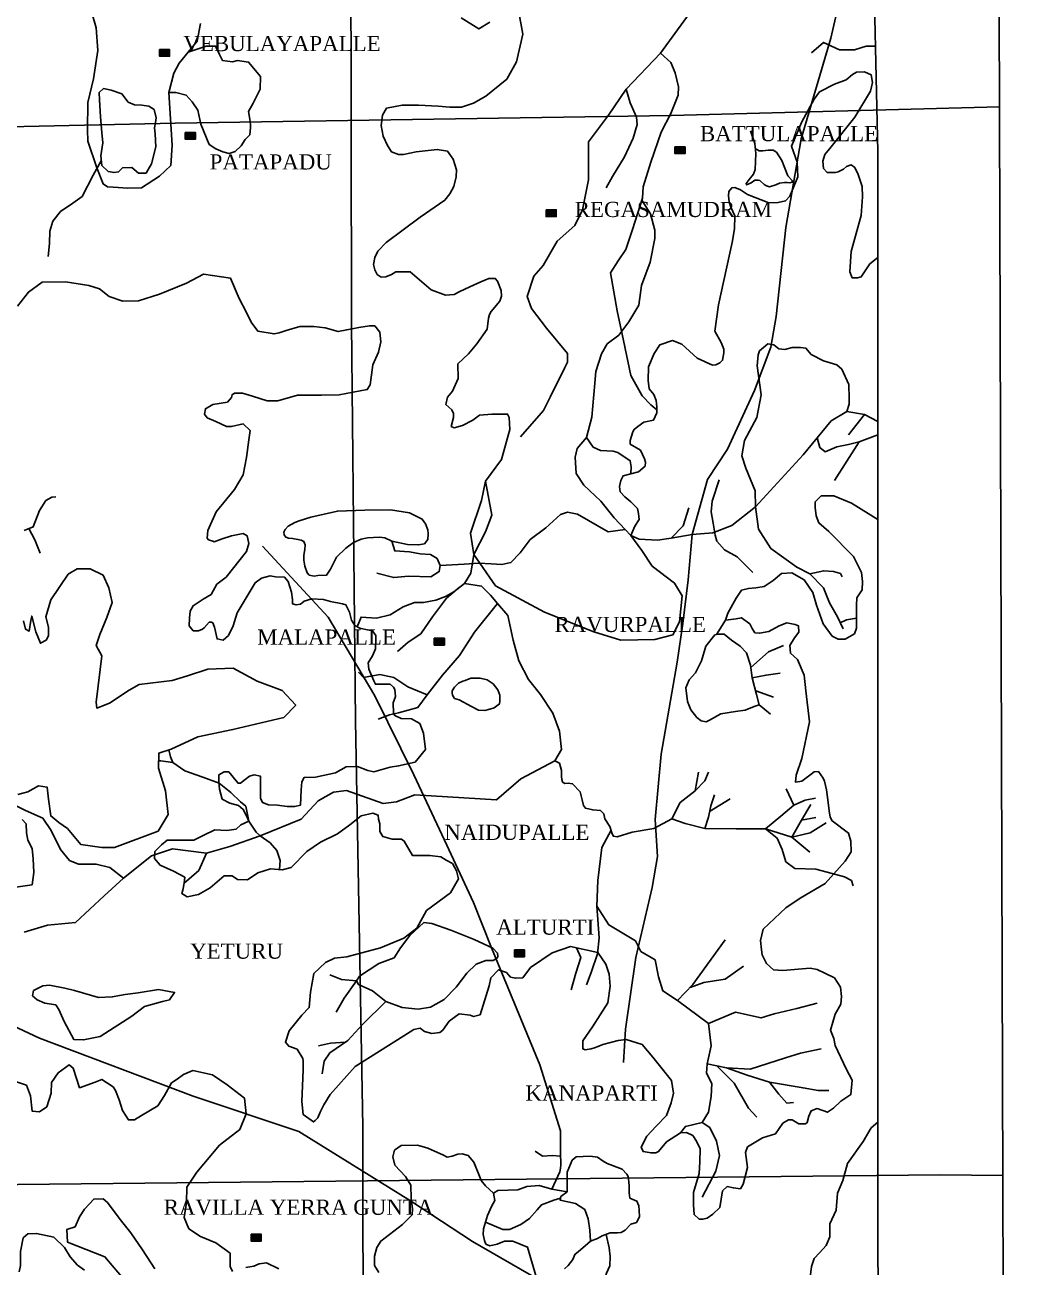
# Model space of a CAD drawing. Header units: millimetres. Extents: x 46 to 1858, y 42 to 1542.
# Drawn here: x 1498.1 to 1858.4, y 847.6 to 1297.1 of the extents above; entities that cross this region are included whole.
import ezdxf

# ---------------------------------------------------------------- set-up
doc = ezdxf.new("R2010")
doc.units = ezdxf.units.MM
doc.header["$MEASUREMENT"] = 0
for name, color, linetype in [('CONTOUR', 31, 'Continuous'), ('NALA', 4, 'Continuous'), ('TEXT', 7, 'Continuous'), ('WATER', 4, 'Continuous')]:
    doc.layers.add(name, color=color, linetype=linetype)
doc.layers.add('ROAD', color=1, linetype='Continuous', lineweight=25)
doc.layers.add('TITLE', color=7, linetype='Continuous', lineweight=30)
doc.styles.get("Standard").update_dxf_attribs({"font": 'times.ttf'})

msp = doc.modelspace()

# ---------------------------------------------------------------- hatches: boundary and pattern name
at = {"layer": 'TEXT'}
for points in [[(1550.56, 1288.21), (1546.89, 1288.21), (1546.89, 1285.77), (1550.56, 1285.77)], [(1559.88, 1258.21), (1556.22, 1258.21), (1556.22, 1255.77), (1559.88, 1255.77)], [(1737.1, 1252.97), (1733.44, 1252.97), (1733.44, 1250.53), (1737.1, 1250.53)], [(1690.48, 1230.21), (1686.82, 1230.21), (1686.82, 1227.77), (1690.48, 1227.77)], [(1650.02, 1075.14), (1646.35, 1075.14), (1646.35, 1072.7), (1650.02, 1072.7)], [(1679.02, 962.36), (1675.36, 962.36), (1675.36, 959.92), (1679.02, 959.92)], [(1583.71, 859.47), (1580.04, 859.47), (1580.04, 857.03), (1583.71, 857.03)]]:
    msp.add_hatch(color=256, dxfattribs=at).paths.add_polyline_path(points)

# ---------------------------------------------------------------- linework, layer by layer
at = {"layer": 'CONTOUR'}
for points in [[(1522.15, 1302.3), (1524, 1296.08), (1524.51, 1287.85), (1522.99, 1277.61), (1520.97, 1269.04), (1520.81, 1259.13), (1520.97, 1255.1), (1524.19, 1245.43), (1526.54, 1239.55), (1528.06, 1238.54), (1530.08, 1238.37), (1535.46, 1238.03), (1540.34, 1238.2), (1546.89, 1242.4), (1550.93, 1246.27), (1551.44, 1253.66), (1550.26, 1272.64), (1552.11, 1279.69), (1553.96, 1283.22), (1560.55, 1291.23), (1561.72, 1297.62)], [(1676.84, 1302.33), (1678.39, 1293.8), (1676.12, 1283.71), (1672.6, 1277.47), (1664.99, 1271.35), (1660.56, 1268.74), (1656.25, 1267.38), (1651.93, 1267.38), (1647.73, 1267.72), (1640.69, 1268.06), (1634.67, 1268.06), (1629.11, 1267.04), (1627.63, 1264.43), (1627.18, 1260.69), (1627.86, 1256.83), (1629.45, 1253.43), (1630.81, 1251.16), (1633.43, 1250.25), (1635.24, 1250.25), (1639.78, 1251.16), (1647.39, 1252.07), (1651.14, 1251.39), (1653.19, 1248.57), (1654.43, 1244.72), (1654.32, 1242.11), (1653.41, 1238.59), (1651.94, 1235.98), (1650.12, 1233.72), (1641.26, 1227.59), (1628.89, 1218.41), (1625.94, 1215.23), (1624.8, 1212.96), (1624.35, 1210.36), (1624.8, 1208.43), (1625.71, 1206.84), (1627.18, 1205.82), (1628.77, 1205.93), (1630.82, 1206.84), (1632.41, 1207.75), (1637.63, 1207.75), (1645.16, 1201.2), (1650.38, 1199.27), (1653.56, 1199.61), (1655.6, 1200.63), (1659.24, 1202.33), (1663.21, 1204.14), (1666.05, 1205.39), (1668.44, 1205.39), (1669.23, 1204.37), (1670.59, 1200.97), (1670.71, 1198.93), (1670.02, 1197.11), (1666.96, 1193.37), (1666.39, 1192.35), (1665.94, 1190.99), (1665.48, 1187.02), (1661.74, 1181.69), (1658.78, 1178.06), (1654.81, 1174.43), (1655.04, 1169.22), (1652.9, 1164.53), (1651.17, 1162.36), (1650.52, 1159.76), (1652.68, 1157.81), (1653.34, 1156.51), (1653.34, 1155), (1652.47, 1151.75), (1653.55, 1151.32), (1656.59, 1152.18), (1660.27, 1154.13), (1662.66, 1155.87), (1667.21, 1156.3), (1669.38, 1156.3), (1672.85, 1156.3), (1673.5, 1155), (1673.71, 1150.67), (1670.68, 1139.84), (1664.83, 1132.05), (1667.21, 1119.7), (1664.83, 1113.64), (1660.71, 1105.41), (1668.51, 1094.15), (1686.29, 1084.63), (1704.07, 1077.48), (1713.82, 1074.45), (1726.18, 1074.67), (1732.69, 1076.4), (1735.07, 1081.16), (1736.08, 1090.54)], [(1656.05, 1299.65), (1662.52, 1295.64), (1666.48, 1298.07)], [(1806.84, 1212.89), (1804.04, 1210.64), (1802.01, 1207.71), (1800.88, 1205.91), (1799.53, 1205.57), (1797.61, 1205.57), (1796.71, 1207.71), (1797.28, 1215.14), (1800.88, 1228.19), (1801.33, 1234.94), (1801.22, 1238.65), (1799.75, 1243.04), (1798.51, 1245.52), (1797.28, 1246.53), (1795.59, 1245.85), (1794.46, 1244.95), (1792.54, 1243.94), (1791.53, 1243.72), (1788.6, 1243.72), (1787.25, 1245.18), (1787.02, 1247.77), (1787.7, 1250.24), (1789.95, 1252.94), (1798.62, 1263.73), (1804.26, 1273.18), (1804.93, 1276.33), (1804.48, 1279.03), (1802.12, 1280.16), (1799.19, 1280.05), (1797.72, 1279.15), (1795.47, 1277.23), (1791.19, 1275.66), (1785.78, 1272.96), (1783.87, 1270.26), (1779.36, 1262.05), (1775.64, 1253.27), (1777.66, 1247.46), (1777.89, 1242.17), (1775.07, 1235.2), (1773.49, 1233.4), (1770.79, 1232.83), (1767.41, 1232.72), (1759.75, 1235.76), (1757.16, 1237.45), (1755.13, 1238.23), (1754, 1238.12), (1752.99, 1236.88), (1752.88, 1235.31), (1753.1, 1233.06), (1753.67, 1231.15), (1755.13, 1228), (1755.02, 1223.38), (1754.12, 1218.32), (1749.26, 1195.81), (1747.91, 1186.24), (1750.16, 1182.19), (1751.17, 1179.83), (1751.17, 1178.48), (1750.72, 1175.78), (1749.71, 1174.88), (1748.24, 1174.09), (1747, 1173.98), (1741.48, 1176.57), (1735.96, 1181.63), (1732.59, 1182.87), (1727.97, 1181.4), (1725.94, 1178.25), (1723.91, 1173.42), (1723.8, 1168.47), (1724.14, 1165.43), (1725.83, 1163.4), (1726.61, 1161.15), (1726.95, 1158.9), (1726.95, 1157.78), (1726.84, 1156.76), (1725.7, 1154.09), (1722.2, 1153.31), (1720.06, 1151.73), (1718.71, 1150.72), (1718.15, 1149.82), (1717.25, 1146.67), (1717.25, 1145.43), (1720.97, 1143.18), (1721.75, 1141.61), (1722.43, 1140.14), (1722.77, 1138.91), (1722.66, 1137.44), (1720.29, 1135.42), (1714.66, 1133.96), (1713.87, 1132.27), (1713.42, 1130.13), (1713.64, 1128.11), (1715.33, 1126.3), (1717.47, 1124.5), (1719.84, 1122.14), (1720.29, 1120.34), (1720.51, 1118.09), (1718.88, 1115.68), (1717.5, 1112.3), (1721.49, 1106.94), (1725.18, 1101.27), (1733.31, 1095.13), (1736.08, 1090.54)], [(1806.84, 1118.15), (1797.33, 1124.07), (1791, 1126.68), (1786.43, 1126.68), (1784.23, 1124.48), (1784.23, 1122.46), (1784.57, 1119.41), (1785.59, 1116.88), (1789.14, 1113.83), (1798.11, 1104.7), (1800.99, 1098.96), (1801.33, 1095.74), (1801.16, 1092.7), (1799.3, 1089.83), (1799.13, 1087.12), (1799.13, 1083.74), (1799.13, 1081.21), (1799.13, 1078.84), (1798.45, 1076.81), (1795.07, 1074.78), (1792.53, 1074.78), (1790.33, 1075.96), (1787.11, 1080.36), (1784.74, 1087.12), (1783.39, 1091.69), (1780.17, 1096.25), (1775.77, 1098.79), (1772.05, 1098.62), (1769, 1096.08), (1765.78, 1093.88), (1762.73, 1093.38), (1760.03, 1093.21), (1757.49, 1092.53), (1755.63, 1089.66), (1752.58, 1084.25), (1751.73, 1081.71), (1755.63, 1082.22), (1757.49, 1082.56), (1760.53, 1080.36), (1761.38, 1078.67), (1762.4, 1077.15), (1764.09, 1076.98), (1767.47, 1077.66), (1771.2, 1079.68), (1773.91, 1080.7), (1776.95, 1080.19), (1778.14, 1079.68), (1778.31, 1077.32), (1776.78, 1075.29), (1775.09, 1072.58), (1775.26, 1069.71), (1777.8, 1067.51), (1780.17, 1061.76), (1780.85, 1056.18), (1782.19, 1044.87), (1779.32, 1031.68), (1777.29, 1025.6), (1777.12, 1023.06), (1779.32, 1023.4), (1782.7, 1025.94), (1783.89, 1026.78), (1785.41, 1026.95), (1787.1, 1024.58), (1787.61, 1023.4), (1788.29, 1020.36), (1788.8, 1016.64), (1789.3, 1012.75), (1789.64, 1010.38), (1790.32, 1009.03), (1796.24, 1004.64), (1797.09, 1001.76), (1797.26, 997.87), (1795.06, 994.49), (1787.78, 986.38), (1778.81, 981.14), (1773.56, 977.59), (1765.42, 969.84), (1764.41, 965.79), (1764.75, 962.4), (1765.08, 960.54), (1766.61, 957.5), (1769.15, 955.13), (1772.53, 954.97), (1779.47, 955.47), (1782.35, 955.81), (1784.89, 955.3), (1787.94, 953.78), (1791.15, 952.26), (1793.35, 948.88), (1793.69, 945.5), (1793.52, 942.79), (1791.49, 939.07), (1789.8, 933.33), (1790.98, 930.28), (1791.49, 927.75), (1795.39, 919.29), (1797.59, 915.24), (1797.09, 910.04), (1793.54, 907.67), (1790.83, 905.14), (1788.63, 903.62), (1784.9, 904.97), (1782.7, 904.12), (1781.86, 902.26), (1781.35, 899.9), (1780.67, 899.39), (1778.3, 899.39), (1775.93, 900.91), (1774.58, 900.91), (1772.55, 899.73), (1769.84, 895.84), (1765.1, 894.32), (1759.68, 891.1), (1759, 889.08), (1759.68, 883.67), (1758.16, 877.58), (1757.14, 875.89), (1754.6, 876.23), (1752.4, 876.73), (1750.71, 875.21), (1749.69, 869.13), (1747.16, 866.76), (1745.12, 865.24), (1743.6, 864.9), (1742.25, 864.9), (1740.38, 866.59), (1740.21, 870.14), (1740.21, 874.54), (1742.25, 881.47), (1742.42, 885.69), (1742.58, 890.43), (1741.23, 893.13), (1739.88, 895.16), (1737.68, 896.35), (1735.48, 896.18), (1730.4, 892.96), (1727.52, 889.41), (1726.5, 888.91), (1724.81, 888.91), (1721.93, 889.41), (1721.26, 890.94), (1723.29, 894.99), (1726.67, 898.54), (1730.4, 902.43), (1732.09, 907), (1732.94, 910.55), (1732.26, 915.11), (1725.49, 923.56), (1721.59, 928.13), (1715.84, 929.99), (1712.96, 929.65), (1707.38, 928.13), (1704.67, 927.11), (1703.14, 926.61), (1700.94, 926.27), (1700.1, 926.61), (1700.1, 929.48), (1703.57, 934.55), (1709.16, 943.17), (1710.01, 949.25), (1709.67, 953.65), (1708.48, 957.2), (1705.6, 961.43), (1695.62, 963.62), (1689.02, 961.26), (1681.23, 956.02), (1678.35, 952.3), (1675.81, 952.13), (1673.95, 952.47), (1672.43, 954.16), (1669.55, 955.17), (1666.84, 952.3), (1666.16, 949.42), (1662.95, 938.94), (1660.58, 938.27), (1659.39, 938.77), (1655.33, 939.28), (1651.77, 936.57), (1649.4, 933.36), (1648.39, 932.52), (1645.51, 932.18), (1642.8, 932.86), (1641.28, 934.04), (1638.91, 933.53), (1635.36, 931.33), (1617.68, 920.22), (1608.71, 910.07), (1606.34, 906.35), (1604.99, 903.65), (1604.14, 901.62), (1603.29, 900.61), (1602.62, 900.1), (1598.89, 902.8), (1598.38, 907.54), (1598.89, 918.86), (1598.89, 922.25), (1598.72, 923.09), (1596.69, 926.47), (1593.64, 927.49), (1592.46, 929.01), (1593.81, 933.06), (1598.38, 938.81), (1601.09, 941.52), (1601.6, 947.1), (1602.79, 953.79), (1607.02, 957.85), (1610.24, 959.37), (1614.64, 959.88), (1626.82, 963.09), (1635.29, 966.64), (1640.03, 970.19), (1643.58, 976.62), (1652.22, 983.04), (1655.09, 988.11), (1654.42, 990.99), (1652.89, 993.69), (1650.69, 994.87), (1648.66, 996.06), (1644.77, 996.57), (1642.74, 996.57), (1638.5, 996.49), (1635.46, 1001.73), (1634.44, 1002.4), (1631.06, 1002.4), (1627.67, 1003.42), (1626.65, 1005.28), (1626.65, 1007.98), (1626.15, 1009.67), (1625.98, 1011.19), (1624.12, 1011.87), (1619.88, 1010.86), (1615.82, 1007.64), (1611.26, 1004.43), (1605.17, 1001.39), (1600.25, 998.01), (1594.49, 992.25), (1591.28, 991.41), (1587.04, 991.75), (1582.47, 990.22), (1578.74, 987.69), (1575.18, 987.86), (1573.15, 989.21), (1570.27, 989.21), (1565.19, 984.81), (1560.96, 982.44), (1556.89, 981.6), (1555.03, 982.78), (1555.37, 983.96), (1555.87, 986.5), (1556.04, 988.7), (1551.98, 990.9), (1547.07, 993.1), (1545.03, 995.47), (1545.2, 998.01), (1547.57, 1000.37), (1549.61, 1002.07), (1554.69, 1002.07), (1559.26, 1002.07), (1562.65, 1003.76), (1566.88, 1005.79), (1571.29, 1005.62), (1574.68, 1006.13), (1576.37, 1007.65), (1579.25, 1009), (1578.4, 1010.86), (1577.22, 1013.23), (1575.52, 1014.58), (1572.3, 1015.43), (1569.59, 1016.95), (1568.58, 1020.51), (1568.41, 1023.38), (1568.41, 1025.75), (1570.27, 1026.76), (1571.97, 1026.76), (1574.68, 1023.55), (1575.35, 1022.7), (1576.2, 1022.7), (1577.89, 1024.06), (1579.42, 1025.24), (1581.11, 1025.75), (1583.48, 1025.24), (1583.48, 1020.84), (1583.48, 1017.29), (1584.16, 1015.77), (1586.36, 1014.92), (1589.58, 1014.75), (1593.14, 1014.25), (1595.85, 1014.25), (1597.88, 1014.75), (1598.22, 1020.34), (1598.39, 1023.21), (1599.24, 1024.73), (1603.3, 1024.9), (1610.59, 1026.43), (1614.48, 1028.63), (1618.55, 1028.79), (1622.27, 1027.27), (1624.48, 1026.76), (1630.4, 1028.46), (1633.45, 1028.96), (1639.38, 1030.32), (1640.57, 1031.67), (1643.11, 1034.89), (1642.43, 1040.81), (1641.1, 1044.31), (1638.05, 1046), (1634.32, 1046.17), (1632.12, 1047.18), (1631.61, 1048.03), (1631.44, 1051.75), (1632.29, 1054.12), (1632.12, 1056.66), (1631.61, 1057.5), (1630.43, 1058.52), (1627.72, 1058.52), (1625.01, 1058.52), (1624.5, 1059.7), (1622.64, 1063.93), (1622.47, 1066.3), (1623.99, 1068.84), (1625.01, 1071.37), (1625.18, 1074.76), (1625.18, 1076.11), (1623.99, 1077.8), (1621.62, 1078.31), (1619.42, 1078.82), (1617.55, 1079.83), (1616.37, 1081.69), (1615.69, 1084.57), (1614.34, 1087.28), (1613.15, 1087.61), (1608.75, 1088.46), (1606.21, 1089.14), (1601.97, 1089.48), (1599.26, 1088.63), (1598.58, 1087.95), (1597.91, 1087.45), (1596.38, 1087.28), (1595.03, 1087.61), (1595.03, 1089.14), (1594.69, 1091.84), (1593.5, 1095.74), (1592.15, 1097.26), (1588.93, 1097.43), (1586.9, 1097.77), (1583.85, 1096.92), (1581.47, 1095.23), (1575.04, 1084.4), (1573.51, 1079.66), (1571.82, 1076.11), (1569.96, 1074.42), (1567.75, 1074.93), (1566.74, 1079.16), (1566.23, 1080.68), (1565.72, 1081.02), (1564.87, 1081.02), (1563.01, 1078.99), (1562.5, 1078.48), (1560.98, 1077.8), (1559.12, 1077.8), (1557.59, 1079.66), (1557.76, 1082.37), (1557.93, 1084.91), (1559.12, 1086.94), (1562.67, 1089.31), (1565.55, 1091), (1567.59, 1094.72), (1570.97, 1097.26), (1578.4, 1106.51), (1579.25, 1109.39), (1578.57, 1112.27), (1577.22, 1113.11), (1572.98, 1112.27), (1569.59, 1111.08), (1566.71, 1110.07), (1566.21, 1110.24), (1564.68, 1110.74), (1564.17, 1111.42), (1564.34, 1114.13), (1567.39, 1120.89), (1574, 1129.01), (1577.22, 1134.26), (1578.4, 1140.52), (1579.25, 1146.95), (1579.76, 1150.33), (1577.22, 1152.7), (1572.98, 1151.85), (1571.12, 1151.85), (1567.22, 1153.54), (1564.17, 1154.9), (1563.16, 1156.25), (1563.49, 1158.23), (1566.2, 1159.75), (1571.45, 1160.6), (1572.98, 1162.29), (1573.15, 1163.3), (1573.99, 1163.81), (1576.87, 1163.81), (1580.6, 1162.8), (1585.85, 1161.1), (1589.75, 1161.1), (1596.86, 1163.13), (1605.5, 1163.13), (1611.94, 1163.3), (1622.1, 1165.16), (1623.11, 1166.86), (1624.13, 1174.13), (1626.16, 1178.7), (1627.01, 1182.42), (1626.67, 1185.97), (1624.81, 1188.17), (1622.95, 1188.17), (1619.05, 1187.66), (1614.65, 1186.82), (1611.6, 1186.14), (1606.85, 1187.5), (1602.79, 1188), (1597.71, 1188), (1592.79, 1186.48), (1590.25, 1185.63), (1588.39, 1185.3), (1582.46, 1186.31), (1580.09, 1189.53), (1578.23, 1193.25), (1575.69, 1198.15), (1572.64, 1205.43), (1562.83, 1206.96), (1556.71, 1203.6), (1546.84, 1199.66), (1539.34, 1197.29), (1533.61, 1197.1), (1528.67, 1198.87), (1525.12, 1201.63), (1521.37, 1202.82), (1512.88, 1204.2), (1504.39, 1204), (1499.45, 1200.45), (1495.5, 1195.32)], [(1497.87, 1114.13), (1501.22, 1115.51), (1503.4, 1121.43), (1505.77, 1124.98), (1507.94, 1126.16), (1509.32, 1126.36)], [(1497.69, 1081.5), (1498.37, 1078.45), (1499.72, 1077.78), (1500.32, 1081.59), (1500.66, 1083.2), (1502.18, 1077.52), (1503.79, 1073.37), (1505.83, 1074.47), (1506.76, 1076), (1506.68, 1079.13), (1505.74, 1082.86), (1507.61, 1089.12), (1513.83, 1098.3), (1517.05, 1100.33), (1521.8, 1100.25), (1526.47, 1098.04), (1528.59, 1093.39), (1529.77, 1088.13), (1527.82, 1082.71), (1525.28, 1076.53), (1523.93, 1072.51), (1525.97, 1068.85), (1525.43, 1063.84), (1523.93, 1052.05), (1524.2, 1049.89), (1528.82, 1051.65), (1535.87, 1056.39), (1539.53, 1058.42), (1551.46, 1059.91), (1557.02, 1061.54), (1564.35, 1063.97), (1573.57, 1064.38), (1582.25, 1059.64), (1591.34, 1056.25), (1596.22, 1050.97), (1591.88, 1046.5), (1573.48, 1042.11), (1560.73, 1039.53), (1551.1, 1035.06), (1546.63, 1033.57), (1546.49, 1028.16), (1549.07, 1019.89), (1550.02, 1011.36), (1546.36, 1005.4), (1530.59, 999.49), (1525.97, 999.49), (1518.38, 1000.58), (1513.63, 1006.27), (1510.51, 1008.43), (1507.53, 1010.87), (1506.72, 1016.97), (1506.17, 1021.3), (1503.05, 1021.71), (1499.26, 1019.54), (1495.6, 1018.59)], [(1497.22, 1009.52), (1498.58, 1008.03), (1498.71, 1004.78), (1499.26, 1002.07), (1500.75, 999.09), (1501.16, 995.29), (1501.43, 990.42), (1500.75, 985.95), (1494.92, 985.14)], [(1497.9, 968.81), (1506.31, 971.38), (1516.48, 972.33), (1526.82, 982), (1533.8, 988.39)], [(1536.82, 938.42), (1525.42, 931.05), (1519.39, 929.83), (1515.92, 929.94), (1512.35, 936.52), (1510.45, 940.87), (1509.33, 942.55), (1505.42, 943.11), (1502.63, 944.33), (1500.95, 945.78), (1501.28, 947.68), (1504.64, 949.36), (1507.1, 949.58), (1512.57, 948.57), (1516.15, 947.68), (1524.75, 945.12), (1529.78, 945.34), (1534.47, 946.23), (1539.16, 946.9), (1546.54, 948.02), (1552.35, 947.01), (1552.35, 947.01), (1550.56, 944.33), (1547.99, 943.66), (1541.4, 941.88), (1536.82, 938.42)], [(1493.69, 915.15), (1498.7, 913.4), (1500.21, 909.52), (1500.83, 904.01), (1500.83, 904.01), (1503.47, 903.76), (1506.15, 905.61), (1507.66, 910.49), (1507.78, 914.38), (1510.16, 917.88), (1514.18, 920.76), (1515.68, 919.63), (1517.94, 912.5), (1517.94, 912.5), (1523.58, 914.5), (1525.96, 915.5), (1530.1, 912.87), (1530.97, 911.5), (1532.23, 908.12), (1533.48, 904.23), (1535.61, 900.85), (1535.61, 900.85), (1537.87, 900.85), (1540.38, 902.48), (1546.27, 905.99), (1548.65, 909.74), (1551.28, 914.25), (1553.29, 915.63), (1555.55, 917.26), (1558.93, 918.76), (1566.08, 917.13), (1571.34, 913.5), (1577.61, 908.74), (1578.2, 903.03), (1575.98, 897.35), (1568.58, 891.71), (1560.43, 882), (1556.8, 876.49), (1556.67, 870.98), (1555.8, 865.6), (1557.55, 861.47), (1561.69, 858.71), (1567.33, 856.34), (1572.42, 852.6), (1572.42, 847.75), (1573.25, 845.94)], [(1782.54, 844.85), (1782.82, 847.78), (1783.8, 850.71), (1785.75, 852.8), (1788.13, 855.45), (1789.52, 858.52), (1789.52, 863.2), (1791.76, 868.22), (1792.32, 874.35), (1794.27, 878.95), (1795.95, 885.09), (1801.53, 893.04), (1804.47, 897.98), (1806.84, 900.07)], [(1626.27, 845.69), (1624.74, 848.17), (1624.74, 851.59), (1625.56, 854.65), (1626.98, 857.01), (1634.89, 863.03), (1638.32, 866.45), (1638.44, 868.69), (1637.96, 872.46), (1637.85, 877.3), (1635.96, 880.37), (1632.07, 884.43), (1631.37, 887.5), (1631.96, 889.86), (1634.32, 891.63), (1640.22, 891.75), (1644, 890.69), (1649.67, 888.09), (1650.97, 887.38), (1652.86, 887.74), (1654.87, 888.44), (1656.4, 888.56), (1658.65, 887.97), (1660.65, 885.61), (1662.66, 880.54), (1663.37, 878.89), (1664.9, 877), (1667.74, 874.29), (1668.21, 871.7), (1667.03, 869.57), (1665.61, 866.27), (1664.2, 861.44), (1664.08, 859.43), (1664.55, 857.19), (1665.02, 855.89), (1666.44, 855.3), (1669.16, 855.89), (1671.75, 856.95), (1674.82, 856.95), (1680.14, 854.83), (1683.58, 842.81)], [(1545.2, 847.01), (1540.76, 853.8), (1536.46, 860.04), (1532.69, 864.84), (1528.11, 870.94), (1526.44, 872.33), (1523.11, 872.19), (1519.78, 868.58), (1517.97, 865.81), (1516.31, 862.21), (1513.39, 861.23), (1513.53, 856.66), (1527.13, 851.25), (1534.5, 842.58)], [(1519.75, 846.48), (1517.25, 848.29), (1514.61, 851.34), (1512.53, 854.66), (1508.64, 858.41), (1502.4, 859.79), (1499.2, 859.65), (1497.54, 858.13), (1496.57, 853.28), (1496.57, 848.15), (1496.15, 845.93)], [(1578.11, 847.47), (1581.03, 847.88), (1582.97, 848.72), (1585.61, 849.13), (1590.05, 846.91)]]:
    msp.add_lwpolyline(points, dxfattribs=at)
at = {"layer": 'NALA'}
for points in [[(1746.17, 1317.8), (1741.81, 1305.64), (1728.24, 1286.84), (1715.75, 1273.82), (1709.41, 1264.42), (1702.13, 1254.76), (1702.13, 1241.02), (1699.96, 1230.18), (1697.22, 1224.48), (1690.83, 1218.88), (1685.7, 1210.03), (1682.43, 1206.14), (1679.94, 1198.83), (1681.5, 1194.48), (1686.94, 1187.33), (1694.57, 1178.16), (1694.57, 1175.05), (1693.64, 1173.19), (1688.34, 1162.38), (1685.85, 1157.56), (1677.6, 1148.08)], [(1782.9, 1287.02), (1787.24, 1290.81), (1793.04, 1288.1), (1798.47, 1288.1), (1802.63, 1289.37), (1805.99, 1289.38)], [(1557.25, 1287.23), (1563.82, 1289.45), (1567.18, 1289.45), (1568.66, 1286.36), (1569.73, 1284.21), (1573.37, 1283.81), (1575.11, 1284.21), (1579.15, 1283.68), (1583.45, 1278.44), (1583.32, 1273.87), (1580.76, 1268.77), (1579.15, 1265.81), (1579.55, 1262.99), (1579.82, 1261.11), (1579.82, 1260.03), (1579.55, 1257.35), (1577.94, 1255.6), (1576.46, 1253.32), (1574.31, 1251.3), (1572.16, 1250.63), (1569.87, 1251.17), (1567.31, 1252.24), (1564.89, 1253.86), (1561.8, 1261.24), (1560.72, 1266.21), (1558.71, 1269.3), (1556.55, 1271.72), (1552.79, 1272.66), (1550.26, 1272.64)], [(1728.24, 1286.84), (1731.93, 1283.53), (1733.59, 1279.73), (1734.7, 1274.74), (1734.61, 1271.69), (1731.93, 1265.03), (1728.5, 1258.28), (1724.7, 1247.46), (1721.92, 1238.49), (1721.74, 1234.42), (1718.13, 1223.05), (1715.63, 1215.84), (1712.85, 1211.77), (1710.16, 1207.45), (1712.57, 1193.68), (1714.79, 1182.95), (1717.47, 1170.3), (1721.55, 1162.9), (1724.69, 1159.67), (1726.95, 1157.78)], [(1715.75, 1273.82), (1717.29, 1268.87), (1719.51, 1263.69), (1719.79, 1261.1), (1718.31, 1256.11), (1715.25, 1249.36), (1710.81, 1242.24), (1708.59, 1238.17)], [(1760.74, 1258.83), (1762.38, 1254.19), (1762.67, 1250.62), (1762.48, 1244.83), (1761.9, 1243.1), (1760.26, 1241.17), (1759.58, 1240.2), (1759.29, 1239.72), (1759.39, 1239.24), (1761.03, 1240.01), (1762.38, 1240.88), (1763.54, 1240.97), (1764.12, 1240.78), (1765.76, 1239.33), (1766.54, 1238.85), (1767.7, 1238.56), (1770.02, 1239.24), (1771.27, 1239.82), (1773.11, 1240.11), (1773.98, 1240.11), (1775.04, 1239.91), (1775.91, 1240.2), (1775.91, 1240.78), (1774.36, 1242.52), (1772.14, 1248.02), (1770.21, 1251.01), (1768.95, 1251.78), (1767.21, 1251.78), (1765.28, 1251.59), (1763.93, 1251.49), (1762.53, 1252.41)], [(1525.82, 1247.95), (1522.9, 1242.77), (1518.87, 1234.98), (1515.51, 1232.56), (1511.07, 1229.6), (1508.24, 1226.11), (1507.17, 1222.49), (1507.03, 1218.05), (1506.63, 1213.35)], [(1721.49, 1233.64), (1724.66, 1228.72), (1726.13, 1222.83), (1726.21, 1219.88), (1724.5, 1211.28), (1721.4, 1202.76), (1720.39, 1195.72), (1716.74, 1189.67), (1713.1, 1184.79), (1708.91, 1181.69), (1706.89, 1178.05), (1704.87, 1171.7), (1704.41, 1167.43), (1703.32, 1155.22), (1701.46, 1147.85), (1698.12, 1143.83), (1697.35, 1140.73), (1697.65, 1134.78), (1700.52, 1130.59), (1706.65, 1124.71), (1711.46, 1118.74), (1715.49, 1114.48), (1717.5, 1112.3), (1720.54, 1110.99), (1727.16, 1110.63), (1732.05, 1111.41), (1739.65, 1112.65), (1747.18, 1113.34), (1754.08, 1115.98), (1762.62, 1122.72), (1779.9, 1141.56), (1790.02, 1153.9), (1795.63, 1157.27), (1802.09, 1156.15), (1806.84, 1153.62)], [(1762.62, 1122.72), (1762.46, 1128.49), (1759.13, 1136.72), (1757.71, 1141.15), (1758.66, 1146.69), (1763.1, 1155.08), (1764.68, 1163.31), (1763.25, 1173.76), (1763.57, 1177.71), (1764.05, 1179.14), (1766.27, 1181.04), (1767.06, 1181.67), (1769.28, 1181.35), (1771.02, 1179.93), (1773.24, 1179.61), (1775.93, 1180.4), (1778.94, 1180.4), (1780.85, 1180.09), (1782.75, 1177.87), (1787.19, 1175.5), (1792.1, 1174.07), (1793.84, 1172.49), (1796.38, 1166.95), (1796.54, 1161.89), (1796.54, 1159.83), (1795.63, 1157.27)], [(1802.09, 1156.15), (1796.22, 1148.75)], [(1717.47, 1134.69), (1717.65, 1137.23), (1717.26, 1139.38), (1712.83, 1142.43), (1711.07, 1142.92), (1706.55, 1143.11), (1703.89, 1144.29), (1701.46, 1147.85)], [(1784.96, 1147.73), (1785.92, 1144.16), (1787.82, 1142.58), (1792.1, 1144.47), (1796.22, 1145.27), (1800.18, 1146.22), (1806.84, 1148.75)], [(1800.18, 1146.22), (1791.15, 1132.29)], [(1618.49, 1079.33), (1619.84, 1082.84), (1625.4, 1082.48), (1630.35, 1083.68), (1635.06, 1086.58), (1639.16, 1088.15), (1642.43, 1088.15), (1646.89, 1088.99), (1650.4, 1090.32), (1653.42, 1092), (1657.28, 1095.02), (1659.57, 1098.76), (1660.71, 1105.41), (1659.45, 1113.23), (1663.45, 1125.01), (1664.83, 1132.05)], [(1749.46, 1132.51), (1746.93, 1124.75), (1746.61, 1120.96), (1747.24, 1116.84), (1748.04, 1112.41), (1748.67, 1110.35), (1751.37, 1107.19), (1755.96, 1104.65), (1761.67, 1098.96)], [(1648.49, 1101.47), (1657.18, 1101.95), (1662.5, 1102.31), (1666.97, 1102.07), (1670.83, 1101.83), (1674.09, 1102.55), (1677.47, 1106.05), (1681.1, 1110.87), (1686.77, 1115.1), (1692.08, 1119.92), (1694.62, 1120.77), (1698.24, 1120.04), (1709.23, 1113.65), (1715.49, 1114.48)], [(1738.53, 1122.38), (1736.47, 1115.89), (1732.05, 1111.41)], [(1762.62, 1122.72), (1763.73, 1114.62), (1768.16, 1107.66), (1777.51, 1100.85), (1782.27, 1098.48), (1787.18, 1093.42), (1789.4, 1088.03), (1792.25, 1082.97), (1794.31, 1078.54)], [(1503.69, 1105.97), (1501.82, 1110.81), (1499.55, 1114.82)], [(1667.07, 963.18), (1660.57, 979.56), (1650.09, 1002.08), (1638.9, 1025.75), (1624.87, 1054.3), (1607.98, 1082.78), (1584.19, 1108.49)], [(1630.98, 1110.3), (1632.06, 1106.77), (1637.38, 1106.41), (1641.24, 1105.69), (1644.99, 1105.45), (1647.4, 1104), (1648.49, 1101.47), (1648.13, 1099.3), (1645.11, 1097.37), (1637.02, 1097.61), (1631.7, 1097.13), (1625.54, 1098.69)], [(1782.27, 1098.48), (1787.34, 1099.59), (1790.83, 1099.27), (1793.36, 1098.64), (1794, 1097.37)], [(1657.28, 1095.02), (1663.46, 1094.04), (1666.72, 1090.78), (1669.26, 1087.76), (1673, 1083.42), (1674.93, 1074.5), (1676.99, 1067.02), (1680.49, 1060.26), (1684.84, 1054.84), (1689.3, 1048.08), (1691.61, 1041.59), (1692.34, 1034.96), (1689.92, 1030.86), (1677.73, 1024.34), (1668.91, 1016.74), (1639.32, 1018.55), (1632.68, 1016.02), (1627.85, 1015.42), (1614.57, 1020.12), (1609.91, 1019.47), (1604.35, 1016.33), (1598.19, 1009.7), (1583.34, 1003.67), (1572.35, 999.81), (1563.89, 997.4), (1551.57, 998.96), (1543.97, 996.43), (1533.8, 988.39)], [(1633.03, 1070.4), (1636.89, 1073.77), (1641.48, 1076.79), (1645.71, 1082.94), (1650.78, 1089.69), (1655.35, 1093.51)], [(1669.26, 1087.76), (1660.86, 1077.35), (1655.44, 1068.97), (1649.33, 1061.81), (1643.74, 1054.66), (1640.41, 1050.12), (1633.42, 1048.2), (1630.1, 1047.5), (1626.08, 1045.93)], [(1748.54, 1076.51), (1751.73, 1081.71)], [(1793.28, 1080.75), (1795.58, 1081.86), (1799.13, 1082.47)], [(1760.9, 1064.58), (1767.27, 1070.19), (1772.78, 1072.48)], [(1643.74, 1054.66), (1636.74, 1057.62), (1631.68, 1060.94), (1626.61, 1061.99), (1620.67, 1060.94), (1618.92, 1062.86)], [(1761.44, 1060.87), (1766.44, 1061.85), (1771.58, 1062.49)], [(1762.68, 1056.12), (1769.11, 1053.78)], [(1763.92, 1051.08), (1768, 1047.73)], [(1551.68, 1030.17), (1550.84, 1032.27), (1550.24, 1034.78)], [(1590.37, 991.48), (1590.52, 994.7), (1589.32, 998.4), (1586.93, 1001.15), (1583.34, 1003.67), (1581.85, 1004.98), (1579.25, 1009), (1578.08, 1014.38), (1576.16, 1015.99), (1572.69, 1019.4), (1568.45, 1022.66), (1562.53, 1024.83), (1556.05, 1027.13), (1551.68, 1030.17), (1547.32, 1030.83), (1546.56, 1030.86)], [(1689.92, 1030.86), (1691.62, 1029.94), (1692.37, 1027.3), (1692.37, 1025.13), (1692.47, 1024), (1692.75, 1023.15), (1693.51, 1022.58), (1694.83, 1022.68), (1696.43, 1022.49), (1699.17, 1019.56), (1699.83, 1016.73), (1700.4, 1014.66), (1701.06, 1013.62), (1703.71, 1013.05), (1706.45, 1012.77), (1707.68, 1011.64), (1708.05, 1009.85), (1709.94, 1007.02), (1710.79, 1004.37), (1711.17, 1003.53), (1712.49, 1003.34), (1717.97, 1004.94), (1725.81, 1006.36), (1732.33, 1009.85), (1735.35, 1015.7), (1740.83, 1019.94), (1744.33, 1023.62), (1745.56, 1026.73)], [(1740.83, 1019.94), (1741.97, 1026.64)], [(1533.8, 988.39), (1528.96, 992.2), (1523.92, 993.46), (1517.63, 993.46), (1514.35, 994.72), (1511.08, 998.74), (1507.68, 1005.53), (1504.66, 1010.06), (1498.36, 1012.83), (1493.58, 1015.22), (1490.81, 1018.36), (1488.79, 1021.88)], [(1776.45, 1014.75), (1773.71, 1020.7)], [(1732.33, 1009.85), (1737.15, 1008.15), (1744.23, 1006.36), (1755.66, 1006.17), (1766.24, 1006.17), (1771.82, 1010.79), (1776.45, 1014.75), (1780.6, 1016.55), (1784.29, 1017.3)], [(1744.23, 1006.36), (1745.56, 1010.41), (1746.41, 1014.47), (1747.82, 1018.53)], [(1745.98, 1012.44), (1753.49, 1017.02)], [(1775.71, 1003.12), (1779.2, 1009.34), (1782.6, 1015)], [(1766.24, 1006.17), (1775.71, 1003.12), (1782.41, 1004.72), (1788.18, 1008.4)], [(1779.2, 1009.34), (1784.4, 1010.29)], [(1710.37, 1005.7), (1706.96, 999.38), (1705.59, 987.53), (1705.14, 978.26), (1706.05, 966.71), (1705.44, 960.93), (1703.16, 954.25), (1701.48, 949.69)], [(1766.24, 1006.17), (1770.4, 1002.87), (1772.29, 998.71), (1773.61, 994.28), (1776.84, 991.8), (1784.4, 991.61), (1788.56, 990.48), (1794.79, 988.78), (1797.34, 987.46), (1797.91, 985.57)], [(1775.71, 1003.12), (1782.32, 997.74)], [(1555.87, 986.5), (1561.13, 991.17), (1563.89, 997.4)], [(1705.14, 978.26), (1709.55, 971.42), (1719.13, 965.64), (1721.11, 961.85), (1726.28, 958.81), (1727.5, 952.58), (1729.02, 947.56), (1734.37, 944.11), (1745.63, 935.75), (1746.54, 927.7), (1745.17, 921.16), (1744.87, 917.82), (1746.84, 914.02), (1746.54, 909.31), (1745.63, 903.69), (1743.34, 899.89), (1737.26, 898.52), (1735.48, 896.18)], [(1667.07, 963.18), (1684.49, 920.73), (1692, 896.88), (1692.05, 886.87)], [(1697.8, 963.14), (1699.35, 959.57), (1697.53, 953.94), (1695.85, 947.87)], [(1734.37, 944.11), (1739.93, 949.81), (1751.57, 966.01)], [(1618.24, 951.14), (1612.75, 951.71), (1608.51, 953.37)], [(1738.93, 948.79), (1743.86, 950.61), (1751.57, 951.81), (1758.23, 956.54)], [(1618.24, 951.14), (1613.68, 944.9), (1610.89, 939.83)], [(1628.76, 943.65), (1620.4, 935.36), (1615.02, 929.57), (1608.51, 925.13), (1606.54, 922.14), (1605.82, 917.59)], [(1745.63, 935.75), (1755.34, 939.79), (1764.65, 937.78), (1769.39, 939.23), (1777.58, 941.15), (1784.96, 943.08)], [(1614.2, 929.01), (1608.82, 928.64), (1604.48, 927.61)], [(1745.17, 921.16), (1752.17, 919.72), (1760.69, 919.26), (1773.47, 923.37), (1778.95, 925.04), (1786.41, 926.56)], [(1748.67, 920.44), (1754.91, 914.1), (1760.08, 905.13), (1763.13, 901.79)], [(1752.17, 919.72), (1759.63, 916.99), (1767.69, 914.55), (1779.86, 912.43), (1785.34, 911.51), (1789.14, 911.51)], [(1767.69, 914.55), (1771.04, 910.15), (1773.93, 906.96), (1776.36, 907.11)], [(1743.34, 899.89), (1746.08, 898.06), (1748.52, 893.2), (1749.59, 887.96), (1748.22, 882.34), (1743.35, 872.92)], [(1682.88, 889.52), (1685.53, 887.72), (1689.03, 887.93), (1692, 887.72), (1692.11, 886.02), (1692.21, 884.54), (1692, 883.37), (1691.79, 882.1), (1688.85, 875.85)], [(1694.41, 874.84), (1694.44, 881.99), (1696.25, 886.23), (1697.73, 887.5), (1702.72, 887.72), (1705.37, 887.4), (1707.49, 885.92), (1708.98, 885.07), (1714.39, 883.05), (1716.09, 881.25), (1716.51, 880.4), (1716.73, 878.5), (1716.83, 876.91), (1716.83, 874.47), (1717.15, 872.56), (1719.7, 871.4), (1720.33, 869.81), (1720.55, 868.11), (1720.65, 865.89), (1720.12, 864.83), (1719.49, 863.77), (1717.47, 863.13), (1715.45, 861.01), (1713.97, 860.16), (1712.69, 859.95), (1710.04, 859.95), (1707.07, 858.89), (1705.37, 857.94), (1702.83, 856.98), (1700.92, 855.29), (1698.58, 853.27), (1697.2, 852.21), (1696.46, 850.31), (1694.76, 848.19), (1693.49, 846.91)], [(1702.83, 856.98), (1702.59, 861), (1702, 865.09), (1700.83, 868.4), (1697.42, 870.64), (1691.96, 871.81), (1692.16, 873.17), (1694.41, 874.84), (1688.85, 875.85), (1684.36, 877.16), (1679.87, 876.77), (1676.55, 875.51), (1669.34, 875.31), (1667.74, 874.29)], [(1664.9, 863.85), (1671.19, 861.19), (1673.63, 861.19), (1677.63, 863.04), (1680.75, 865.19), (1683.58, 868.3), (1685.14, 870.15), (1689.62, 871.81), (1692.06, 872.49)], [(1708.56, 859.42), (1709.61, 854.6), (1710.03, 851.42), (1709.93, 848.03), (1708.65, 845.38), (1708.02, 843.26), (1707.7, 840.93), (1706.96, 837.75), (1707.17, 834.78)]]:
    msp.add_lwpolyline(points, dxfattribs=at)
msp.add_lwpolyline([(1526.56, 1274.14), (1529.38, 1273.47), (1533.29, 1272.12), (1535.57, 1269.17), (1537.86, 1268.23), (1540.55, 1268.09), (1542.97, 1267.69), (1544.99, 1266.48), (1545.66, 1263.53), (1545.39, 1261.78), (1545.12, 1259.9), (1545.26, 1257.75), (1545.52, 1253.05), (1544.05, 1246.87), (1542.7, 1244.59), (1542.03, 1243.51), (1539.34, 1243.51), (1536.92, 1245.53), (1533.55, 1245.39), (1532.07, 1243.92), (1530.46, 1243.65), (1528.31, 1244.05), (1526.02, 1246.2), (1525.62, 1249.69), (1526.43, 1254.39), (1526.02, 1258.15), (1525.48, 1263.8), (1525.22, 1269.98), (1525.08, 1272.66)], close=True, dxfattribs=at)
at = {"layer": 'ROAD'}
for points in [[(1739.65, 1112.65), (1745.25, 1132.59), (1752.49, 1143.53), (1762.27, 1164.84), (1768.14, 1180.48), (1770.1, 1191.62), (1773.64, 1223.8), (1779.12, 1255.86), (1789.9, 1292.37), (1794.99, 1314.45), (1802.03, 1332.63), (1804.67, 1347.99)], [(1739.65, 1112.65), (1738.21, 1096.26), (1736.31, 1080.44), (1734.25, 1066.51), (1728.52, 1033.26), (1726.31, 1009.52), (1727.1, 996.22), (1725.2, 984.99), (1719.32, 959.65), (1715.52, 933.69), (1714.88, 921.66)], [(1807.19, 760.17), (1786.03, 777.4), (1757.28, 796.86), (1723.41, 817.92), (1691.78, 838.66), (1660.16, 856.84), (1637.79, 871.52), (1597.37, 896.65), (1559.03, 909.41), (1503.45, 930.47), (1459.04, 951.21), (1405.37, 973.86), (1388.12, 981.2), (1350.22, 1002.78), (1323.07, 1017.14), (1284.73, 1029.9), (1231.38, 1042.98), (1159.18, 1062.13)]]:
    msp.add_lwpolyline(points, dxfattribs=at)
at = {"layer": 'TEXT'}
for points in [[(1546.89, 1288.21), (1550.56, 1288.21), (1550.56, 1285.77), (1546.89, 1285.77)], [(1556.22, 1258.21), (1559.88, 1258.21), (1559.88, 1255.77), (1556.22, 1255.77)], [(1733.44, 1252.97), (1737.1, 1252.97), (1737.1, 1250.53), (1733.44, 1250.53)], [(1686.82, 1230.21), (1690.48, 1230.21), (1690.48, 1227.77), (1686.82, 1227.77)], [(1646.35, 1075.14), (1650.02, 1075.14), (1650.02, 1072.7), (1646.35, 1072.7)], [(1675.36, 962.36), (1679.02, 962.36), (1679.02, 959.92), (1675.36, 959.92)], [(1580.04, 859.47), (1583.71, 859.47), (1583.71, 857.03), (1580.04, 857.03)]]:
    msp.add_lwpolyline(points, close=True, dxfattribs=at)
at = {"layer": 'TITLE'}
msp.add_lwpolyline([(68.13, 51.02), (526.98, 48.99), (1287.44, 42.31), (1383.18, 41.8), (1858.4, 51.96), (1856.87, 178.61), (1852.4, 800.35), (1850.04, 1535.56), (1607.41, 1535.56), (45.94, 1541.67), (49.72, 1413.44)], close=True, dxfattribs=at)
for points in [[(1609.77, 1535.56), (1612.65, 1453.78), (1616.16, 1330.27), (1616.37, 1189.11), (1617.81, 1045.28), (1620.48, 898.34), (1620.69, 716.2), (1622.54, 490.82), (1624.6, 354.21), (1626.4, 290.61)], [(1810.13, 50.93), (1809.78, 174.33), (1807.92, 542.83), (1806.84, 865.39), (1806.84, 1251.18), (1801.54, 1488.13), (1802.31, 1535.56)], [(52.13, 1235.14), (250.43, 1237.9), (470.71, 1241.1), (762.74, 1244.99), (1114.38, 1251.92), (1552.54, 1261.55), (1732.05, 1264.29), (1850.9, 1267.5)], [(57.15, 863.71), (236.8, 865.6), (484.29, 868.07), (797.65, 869.81), (1119.42, 872.96), (1426.33, 876.76), (1829.44, 880.95), (1852.14, 880.77)]]:
    msp.add_lwpolyline(points, dxfattribs=at)
at = {"layer": 'WATER'}
for points in [[(1595.88, 1117.1), (1593.48, 1115.7), (1592.38, 1114.5), (1591.88, 1113.5), (1591.98, 1112.6), (1592.58, 1111.7), (1593.58, 1111.4), (1595.08, 1111.2), (1596.98, 1110.9), (1598.18, 1110.6), (1599.18, 1110.2), (1599.58, 1109.01), (1599.48, 1107.31), (1599.18, 1105.21), (1599.18, 1103.41), (1599.48, 1101.22), (1600.38, 1098.82), (1601.08, 1098.02), (1602.88, 1097.62), (1604.18, 1097.82), (1607.38, 1098.02), (1608.78, 1100.22), (1610.98, 1104.51), (1614.28, 1107.71), (1617.08, 1109.81), (1619.88, 1111), (1622.18, 1111.5), (1626.48, 1111.8), (1628.48, 1111.5), (1630.98, 1110.3), (1636.68, 1109.11), (1640.68, 1108.91), (1642.78, 1109.31), (1643.98, 1110.9), (1644.08, 1112.9), (1643.98, 1114.4), (1643.18, 1116.6), (1641.98, 1118.29), (1637.38, 1120.49), (1630.48, 1121.59), (1621.18, 1121.49), (1611.28, 1121.19), (1601.68, 1118.99), (1597.48, 1117.69)], [(1747.92, 1076.4), (1744.66, 1072.35), (1743.08, 1066.95), (1740.94, 1062.67), (1738.57, 1060.08), (1737.45, 1057.16), (1738.01, 1052.32), (1739.25, 1049.28), (1741.39, 1046.47), (1742.97, 1045.23), (1744.77, 1044.89), (1746.01, 1045.46), (1750.06, 1047.82), (1755.36, 1048.61), (1758.85, 1049.17), (1762.12, 1050.41), (1763.92, 1051.08), (1763.02, 1054.79), (1761.44, 1060.87), (1760.77, 1065.48), (1759.41, 1069.87), (1757.05, 1072.35), (1753.89, 1074.48), (1751.3, 1076.62), (1749.16, 1076.62)], [(1656.67, 1059.59), (1655.17, 1058.95), (1653.67, 1057.45), (1652.81, 1056.16), (1652.81, 1055.38), (1652.89, 1054.52), (1653.67, 1053.38), (1655.32, 1052.88), (1659.82, 1050.52), (1662.4, 1049.16), (1664.61, 1049.02), (1666.4, 1049.45), (1667.97, 1050.02), (1669.9, 1051.38), (1670.12, 1052.45), (1670.12, 1054.52), (1669.4, 1056.45), (1667.62, 1058.66), (1665.54, 1060.16), (1662.97, 1060.66), (1659.61, 1060.73), (1657.53, 1059.88)], [(1642.57, 972.28), (1637.44, 967.55), (1634.15, 963.09), (1631.78, 959.54), (1626.26, 957.44), (1619.29, 952.84), (1618.24, 951.14), (1618.9, 949.82), (1624.03, 947.59), (1628.76, 943.65), (1634.68, 941.55), (1640.46, 940.89), (1644.93, 941.68), (1649.93, 944.44), (1654.27, 948.9), (1658.08, 954.02), (1661.5, 957.18), (1665.05, 958.49), (1667.68, 958.49), (1669.26, 959.54), (1669.39, 960.06), (1669.26, 961.25), (1667.55, 962.95), (1660.84, 966.11), (1652.3, 969.52), (1645.46, 971.88)]]:
    msp.add_lwpolyline(points, close=True, dxfattribs=at)

# ---------------------------------------------------------------- texts
at = {"layer": 'TEXT'}
for s, height, p in [('VEBULAYAPALLE', 5.4898, (1555.53, 1287.62)), ('BATTULAPALLE', 5.4898, (1742.5, 1255.04)), ('PATAPADU', 5.49, (1565.05, 1244.8)), ('REGASAMUDRAM', 5.4898, (1697.17, 1227.6)), ('RAVURPALLE', 5.49, (1689.85, 1077.42)), ('MALAPALLE', 5.49, (1582.25, 1072.84)), ('NAIDUPALLE', 5.49, (1650, 1002.19)), ('ALTURTI', 5.49, (1668.78, 967.89)), ('YETURU', 5.49, (1557.98, 959.2)), ('KANAPARTI', 5.49, (1679.33, 907.83)), ('RAVILLA YERRA GUNTA', 5.4898, (1548.38, 866.51))]:
    msp.add_text(s, height=height, dxfattribs=at).set_placement(p)

doc.saveas('drawing.dxf')
